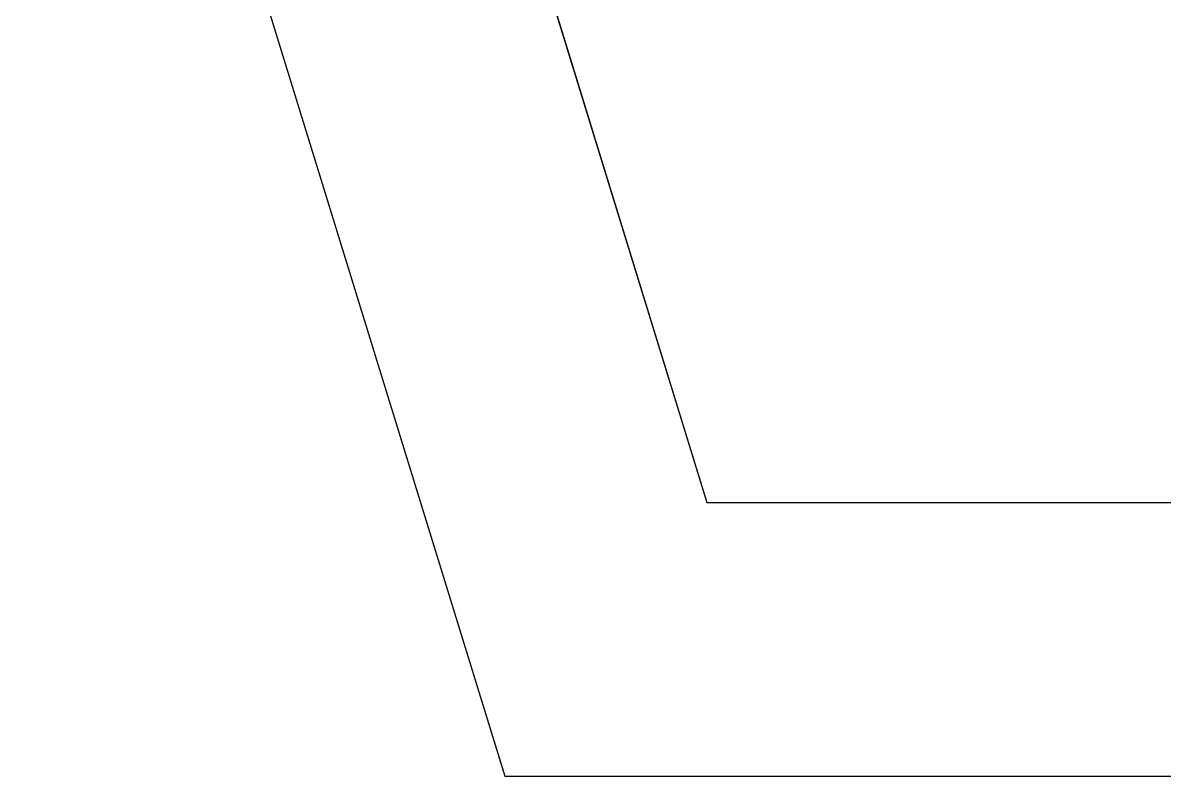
# Model space of a CAD drawing. Extents: x 8365 to 8547, y -347 to -272.
# Drawn here: x 8497.759 to 8500.262, y -303.368 to -301.717 of the extents above; entities that cross this region are included whole.
import ezdxf

# ---------------------------------------------------------------- set-up
doc = ezdxf.new("R2010")
doc.units = 0
doc.layers.get('0').update_dxf_attribs({"linetype": 'CONTINUOUS'})
doc.layers.add('1', color=7, linetype='CONTINUOUS')

msp = doc.modelspace()

# ---------------------------------------------------------------- linework, layer by layer
at = {"linetype": 'CONTINUOUS', "flags": 128}
msp.add_lwpolyline([(8499.259, -302.7678), (8512.149, -302.7678), (8513.649, -297.9012), (8507.529, -294.3678), (8503.879, -294.3678), (8497.759, -297.9012), (8499.259, -302.7678)], dxfattribs=at)
at = {"layer": '1', "color": 1, "linetype": 'CONTINUOUS'}
for p, q in [((8497.759, -297.9012), (8499.259, -302.7678)), ((8498.0266, -300.8066), (8498.816, -303.3678)), ((8499.259, -302.7678), (8512.149, -302.7678)), ((8498.816, -303.3678), (8512.5919, -303.3678))]:
    msp.add_line(p, q, dxfattribs=at)

doc.saveas('drawing.dxf')
